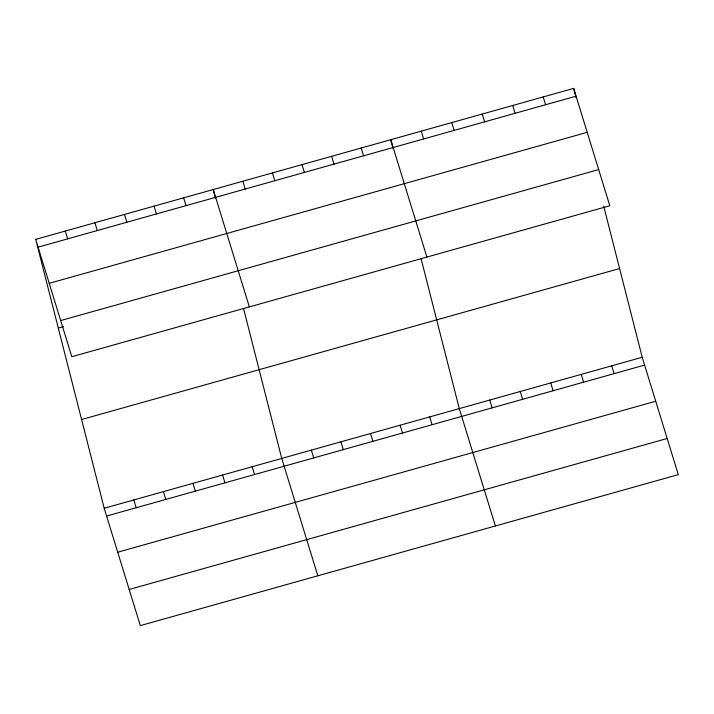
<?xml version="1.0" encoding="UTF-8"?>
<svg xmlns="http://www.w3.org/2000/svg" width="714" height="714" viewBox="0 0 714 714"><rect width="100%" height="100%" fill="white"/><g stroke="black" fill="none" stroke-linecap="round" stroke-linejoin="round"><path stroke-width="1.07" d="M35.7 239.36L573.69 88.384L609.801 205.748L71.802 356.723L35.7 239.36L104.199 508.252L140.31 625.616L678.3 474.64L642.198 357.277L603.714 206.212M38.101 247.16L576.091 96.176M49.221 283.315L587.211 132.34M60.681 320.568L598.671 169.584M58.307 328.101L63.591 326.61M81.592 419.52L619.591 268.544M104.199 508.252L642.198 357.277M106.6 516.052L644.59 365.077M117.721 552.208L655.72 401.232M129.18 589.461L667.179 438.485M543.211 96.943L545.603 104.735M611.711 365.836L614.111 373.627M512.723 105.493L515.115 113.294M581.223 374.386L583.624 382.186M482.236 114.053L484.636 121.844M550.735 382.945L553.136 390.736M451.748 122.603L454.149 130.403M520.247 391.504L522.648 399.296M421.26 131.162L423.661 138.953M489.768 400.054L492.16 407.855M426.883 257.076L390.772 139.721L392.932 148.164M495.382 525.968L459.281 408.613L421.055 258.584M361.186 148.021L363.587 155.813M429.685 416.914L432.086 424.714M331.599 156.321L333.991 164.122M400.099 425.223L402.5 433.014M302.004 164.631L304.405 172.422M370.512 433.523L372.904 441.314M272.418 172.931L274.819 180.731M340.917 441.823L343.318 449.624M242.831 181.24L245.223 189.031M311.331 450.132L313.732 457.924M249.347 306.895L213.236 189.54L215.387 197.992M317.846 575.796L281.735 458.433L243.519 308.403M183.65 197.84L186.051 205.641M252.149 466.733L254.55 474.533M154.054 206.15L156.455 213.941M222.563 475.042L224.955 482.834M124.468 214.45L126.869 222.241M192.967 483.342L195.368 491.143M94.882 222.75L97.274 230.551M163.381 491.651L165.782 499.443M65.286 231.059L67.687 238.851M133.795 499.952L136.187 507.743M573.69 88.384L576.118 97.889"/></g></svg>
